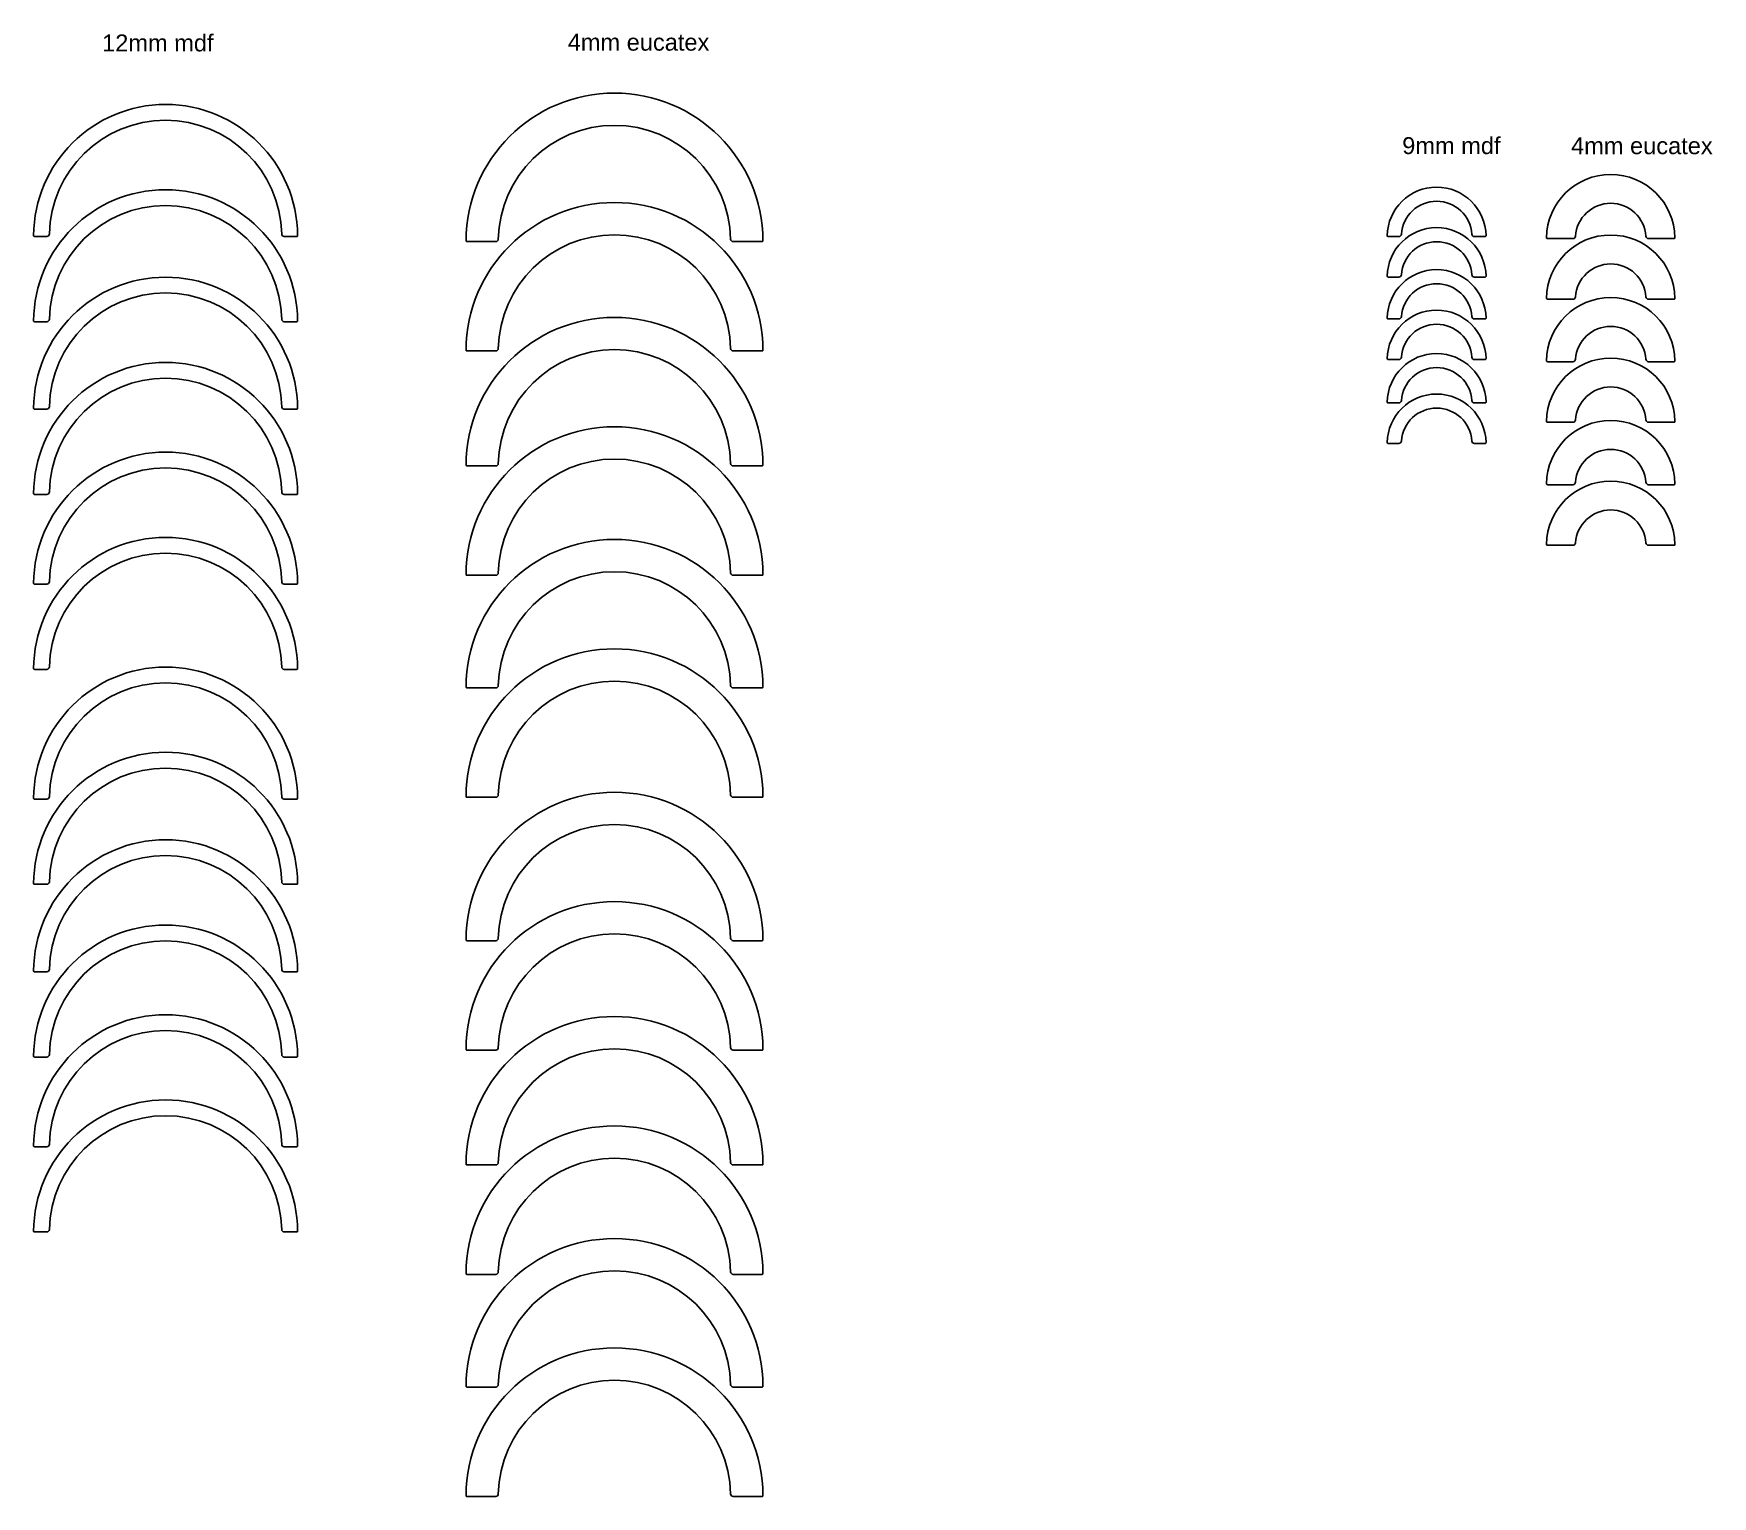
# Model space of a CAD drawing. Header units: millimetres. Extents: x 1381 to 11320, y -5700 to 2961.
import ezdxf

# ---------------------------------------------------------------- set-up
doc = ezdxf.new("R2010")
doc.units = ezdxf.units.MM
doc.styles.get("Standard").update_dxf_attribs({"font": 'arial.ttf'})

msp = doc.modelspace()

# ---------------------------------------------------------------- linework, layer by layer
for points in [[(4117.1, 1729.6, 0.407977), (4132.1, 1744.3, -0.978886), (5507.8, 1744.3, 0.407977), (5522.8, 1729.6), (5693.9, 1729.6, 0.41589), (5698.9, 1734.7, 0.994295), (3941, 1734.7, 0.41589), (3946, 1729.6)], [(1459.7, 1759.8, 0.407977), (1474.6, 1774.5, -0.978886), (2850.3, 1774.5, 0.407977), (2865.3, 1759.8), (2939, 1759.8, 0.416101), (2944, 1764.9, 0.993581), (1381, 1764.9, 0.416101), (1386, 1759.8)], [(10494.4, 1747.3, 0.394719), (10509.4, 1761.3, -0.935135), (10926.4, 1761.3, 0.394719), (10941.4, 1747.3), (11092.9, 1747.3, 0.418124), (11097.9, 1752.4, 0.986754), (10337.9, 1752.4, 0.418124), (10342.9, 1747.3)], [(1459.7, 1255.2, 0.407977), (1474.6, 1269.9, -0.978886), (2850.3, 1269.9, 0.407977), (2865.3, 1255.2), (2939, 1255.2, 0.416101), (2944, 1260.2, 0.993581), (1381, 1260.2, 0.416101), (1386, 1255.2)], [(9463.7, 1759.4, 0.394719), (9478.7, 1773.4, -0.935135), (9895.7, 1773.4, 0.394719), (9910.7, 1759.4), (9974.7, 1759.4, 0.419317), (9979.7, 1764.5, 0.982757), (9394.8, 1764.5, 0.419317), (9399.8, 1759.4)], [(4117.1, 1081.9, 0.407977), (4132.1, 1096.6, -0.978886), (5507.8, 1096.6, 0.407977), (5522.8, 1081.9), (5693.9, 1081.9, 0.41589), (5698.9, 1087, 0.994295), (3941, 1087, 0.41589), (3946, 1081.9)], [(9463.7, 1519.6, 0.394719), (9478.7, 1533.6, -0.935135), (9895.7, 1533.6, 0.394719), (9910.7, 1519.6), (9974.7, 1519.6, 0.419317), (9979.7, 1524.7, 0.982757), (9394.8, 1524.7, 0.419317), (9399.8, 1519.6)], [(10494.4, 1388.5, 0.394719), (10509.4, 1402.5, -0.935135), (10926.4, 1402.5, 0.394719), (10941.4, 1388.5), (11092.9, 1388.5, 0.418124), (11097.9, 1393.5, 0.986754), (10337.9, 1393.5, 0.418124), (10342.9, 1388.5)], [(1459.7, 737.3, 0.407977), (1474.6, 752, -0.978886), (2850.3, 752, 0.407977), (2865.3, 737.3), (2939, 737.3, 0.416101), (2944, 742.3, 0.993581), (1381, 742.3, 0.416101), (1386, 737.3)], [(9463.7, 1271.2, 0.394719), (9478.7, 1285.1, -0.935135), (9895.7, 1285.1, 0.394719), (9910.7, 1271.2), (9974.7, 1271.2, 0.419317), (9979.7, 1276.2, 0.982757), (9394.8, 1276.2, 0.419317), (9399.8, 1271.2)], [(10494.4, 1018.5, 0.394719), (10509.4, 1032.5, -0.935135), (10926.4, 1032.5, 0.394719), (10941.4, 1018.5), (11092.9, 1018.5, 0.418124), (11097.9, 1023.5, 0.986754), (10337.9, 1023.5, 0.418124), (10342.9, 1018.5)], [(9463.7, 1031.3, 0.394719), (9478.7, 1045.3, -0.935135), (9895.7, 1045.3, 0.394719), (9910.7, 1031.3), (9974.7, 1031.3, 0.419317), (9979.7, 1036.4, 0.982757), (9394.8, 1036.4, 0.419317), (9399.8, 1031.3)], [(4117.1, 401.6, 0.407977), (4132.1, 416.3, -0.978886), (5507.8, 416.3, 0.407977), (5522.8, 401.6), (5693.9, 401.6, 0.41589), (5698.9, 406.7, 0.994295), (3941, 406.7, 0.41589), (3946, 401.6)], [(1459.7, 232.7, 0.407977), (1474.6, 247.3, -0.978886), (2850.3, 247.3, 0.407977), (2865.3, 232.7), (2939, 232.7, 0.416101), (2944, 237.7, 0.993581), (1381, 237.7, 0.416101), (1386, 232.7)], [(9463.7, 774.3, 0.394719), (9478.7, 788.3, -0.935135), (9895.7, 788.3, 0.394719), (9910.7, 774.3), (9974.7, 774.3, 0.419317), (9979.7, 779.4, 0.982757), (9394.8, 779.4, 0.419317), (9399.8, 774.3)], [(10494.4, 659.6, 0.394719), (10509.4, 673.6, -0.935135), (10926.4, 673.6, 0.394719), (10941.4, 659.6), (11092.9, 659.6, 0.418124), (11097.9, 664.7, 0.986754), (10337.9, 664.7, 0.418124), (10342.9, 659.6)], [(9463.7, 534.5, 0.394719), (9478.7, 548.5, -0.935135), (9895.7, 548.5, 0.394719), (9910.7, 534.5), (9974.7, 534.5, 0.419317), (9979.7, 539.5, 0.982757), (9394.8, 539.5, 0.419317), (9399.8, 534.5)], [(4117.1, -246, 0.407977), (4132.1, -231.4, -0.978886), (5507.8, -231.4, 0.407977), (5522.8, -246), (5693.9, -246, 0.41589), (5698.9, -241, 0.994295), (3941, -241, 0.41589), (3946, -246)], [(10494.4, 290.3, 0.394719), (10509.4, 304.3, -0.935135), (10926.4, 304.3, 0.394719), (10941.4, 290.3), (11092.9, 290.3, 0.418124), (11097.9, 295.4, 0.986754), (10337.9, 295.4, 0.418124), (10342.9, 290.3)], [(1459.7, -298.5, 0.407977), (1474.6, -283.9, -0.978886), (2850.3, -283.9, 0.407977), (2865.3, -298.5), (2939, -298.5, 0.416101), (2944, -293.5, 0.993581), (1381, -293.5, 0.416101), (1386, -298.5)], [(10494.4, -68.5, 0.394719), (10509.4, -54.5, -0.935135), (10926.4, -54.5, 0.394719), (10941.4, -68.5), (11092.9, -68.5, 0.418124), (11097.9, -63.5, 0.986754), (10337.9, -63.5, 0.418124), (10342.9, -68.5)], [(1459.7, -803.2, 0.407977), (1474.6, -788.5, -0.978886), (2850.3, -788.5, 0.407977), (2865.3, -803.2), (2939, -803.2, 0.416101), (2944, -798.1, 0.993581), (1381, -798.1, 0.416101), (1386, -803.2)], [(4117.1, -913.1, 0.407977), (4132.1, -898.4, -0.978886), (5507.8, -898.4, 0.407977), (5522.8, -913.1), (5693.9, -913.1, 0.41589), (5698.9, -908, 0.994295), (3941, -908, 0.41589), (3946, -913.1)], [(4117.1, -1560.7, 0.407977), (4132.1, -1546.1, -0.978886), (5507.8, -1546.1, 0.407977), (5522.8, -1560.7), (5693.9, -1560.7, 0.41589), (5698.9, -1555.7, 0.994295), (3941, -1555.7, 0.41589), (3946, -1560.7)], [(1459.7, -1571.2, 0.407977), (1474.6, -1556.5, -0.978886), (2850.3, -1556.5, 0.407977), (2865.3, -1571.2), (2939, -1571.2, 0.416101), (2944, -1566.2, 0.993581), (1381, -1566.2, 0.416101), (1386, -1571.2)], [(1459.7, -2075.9, 0.407977), (1474.6, -2061.2, -0.978886), (2850.3, -2061.2, 0.407977), (2865.3, -2075.9), (2939, -2075.9, 0.416101), (2944, -2070.8, 0.993581), (1381, -2070.8, 0.416101), (1386, -2075.9)], [(4117.1, -2409.7, 0.407977), (4132.1, -2395, -0.978886), (5507.8, -2395, 0.407977), (5522.8, -2409.7), (5693.9, -2409.7, 0.41589), (5698.9, -2404.7, 0.994295), (3941, -2404.7, 0.41589), (3946, -2409.7)], [(1459.7, -2593.8, 0.407977), (1474.6, -2579.1, -0.978886), (2850.3, -2579.1, 0.407977), (2865.3, -2593.8), (2939, -2593.8, 0.416101), (2944, -2588.7, 0.993581), (1381, -2588.7, 0.416101), (1386, -2593.8)], [(4117.1, -3057.4, 0.407977), (4132.1, -3042.7, -0.978886), (5507.8, -3042.7, 0.407977), (5522.8, -3057.4), (5693.9, -3057.4, 0.41589), (5698.9, -3052.4, 0.994295), (3941, -3052.4, 0.41589), (3946, -3057.4)], [(1459.7, -3098.4, 0.407977), (1474.6, -3083.7, -0.978886), (2850.3, -3083.7, 0.407977), (2865.3, -3098.4), (2939, -3098.4, 0.416101), (2944, -3093.4, 0.993581), (1381, -3093.4, 0.416101), (1386, -3098.4)], [(1459.7, -3629.6, 0.407977), (1474.6, -3614.9, -0.978886), (2850.3, -3614.9, 0.407977), (2865.3, -3629.6), (2939, -3629.6, 0.416101), (2944, -3624.6, 0.993581), (1381, -3624.6, 0.416101), (1386, -3629.6)], [(4117.1, -3737.7, 0.407977), (4132.1, -3723, -0.978886), (5507.8, -3723, 0.407977), (5522.8, -3737.7), (5693.9, -3737.7, 0.41589), (5698.9, -3732.7, 0.994295), (3941, -3732.7, 0.41589), (3946, -3737.7)], [(1459.7, -4134.2, 0.407977), (1474.6, -4119.5, -0.978886), (2850.3, -4119.5, 0.407977), (2865.3, -4134.2), (2939, -4134.2, 0.416101), (2944, -4129.2, 0.993581), (1381, -4129.2, 0.416101), (1386, -4134.2)], [(4117.1, -4385.4, 0.407977), (4132.1, -4370.7, -0.978886), (5507.8, -4370.7, 0.407977), (5522.8, -4385.4), (5693.9, -4385.4, 0.41589), (5698.9, -4380.3, 0.994295), (3941, -4380.3, 0.41589), (3946, -4385.4)], [(4117.1, -5052.4, 0.407977), (4132.1, -5037.7, -0.978886), (5507.8, -5037.7, 0.407977), (5522.8, -5052.4), (5693.9, -5052.4, 0.41589), (5698.9, -5047.4, 0.994295), (3941, -5047.4, 0.41589), (3946, -5052.4)], [(4117.1, -5700.1, 0.407977), (4132.1, -5685.4, -0.978886), (5507.8, -5685.4, 0.407977), (5522.8, -5700.1), (5693.9, -5700.1, 0.41589), (5698.9, -5695, 0.994295), (3941, -5695, 0.41589), (3946, -5700.1)]]:
    msp.add_lwpolyline(points, format="xyb", close=True)

# ---------------------------------------------------------------- texts
at = {"char_height": 100, "attachment_point": 1}
for s, insert in [('12mm mdf', (1786.6, 2955.8)), ('4mm eucatex', (4543, 2960)), ('9mm mdf', (9483.4, 2347.6)), ('4mm eucatex', (10483, 2347.1))]:
    msp.add_mtext_dynamic_manual_height_columns(s, width=904.81, gutter_width=12.5, heights=[0], dxfattribs=dict(at, insert=insert))

doc.saveas('drawing.dxf')
